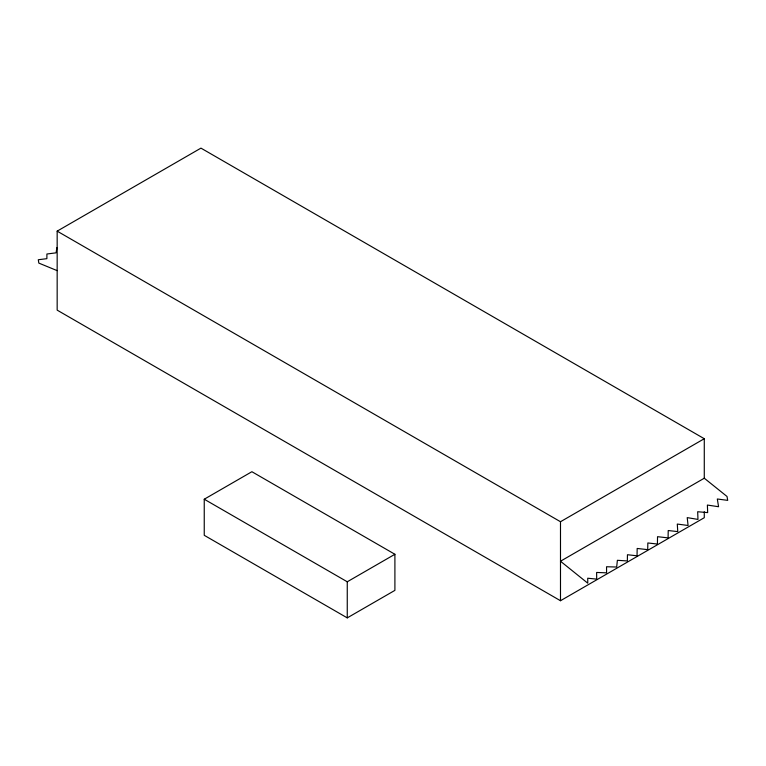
<?xml version="1.0" encoding="UTF-8"?>
<svg xmlns="http://www.w3.org/2000/svg" width="766" height="766" viewBox="0 0 766 766"><rect width="100%" height="100%" fill="white"/><g stroke="black" fill="none" stroke-linecap="round" stroke-linejoin="round"><path stroke-width="1.15" d="M56.904 247.619L56.09 252.837L46.908 254.006L46.879 258.669L38.3 259.741L38.817 263.092L57.163 270.637M704.28 511.726L704.28 517.711L560.492 600.726L57.163 310.134L57.163 231.141L200.951 148.125L704.28 438.717L704.28 478.214L727.02 496.473L727.7 500.37L717.321 498.992L718.565 506.728L707.391 505.053L707.669 512.598L697.682 511.736L697.97 519.415L687.217 517.625L688.079 525.486L677.297 524.059L677.757 531.614L668.22 530.532L668.086 537.885L657.544 536.688L657.41 544.052L647.835 542.96L647.71 549.653L637.178 548.456L637.034 555.81L627.459 554.728L627.344 560.951L617.377 560.31L616.678 567.022L606.557 566.754L606.576 572.844L596.637 572.451L596.685 579.125L587.723 578.215L587.761 583.185L560.492 561.229L704.28 478.214M204.244 499.221L251.89 471.712L394.902 554.278L394.902 590.366L347.257 617.875L204.244 535.31L204.244 499.221L347.257 581.787L394.902 554.278M57.163 231.141L560.492 521.732L704.28 438.717M560.492 521.732L560.492 600.726M347.257 581.787L347.257 617.875"/></g></svg>
